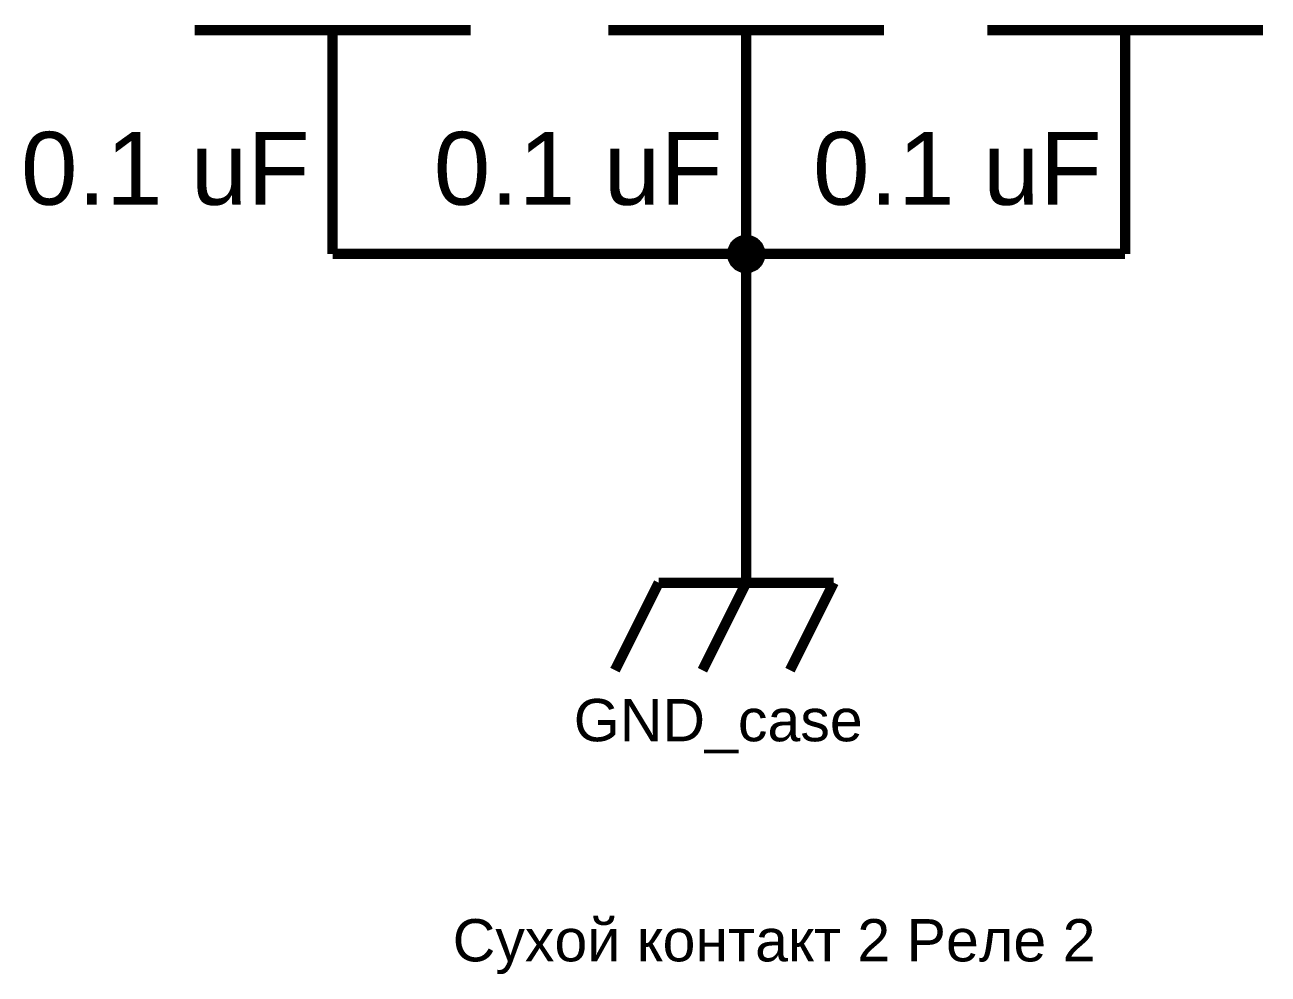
# Model space of a CAD drawing. Header units: millimetres. Extents: x 0 to 420, y 0 to 297.
# Drawn here: x 227.2 to 281.3, y 114.1 to 155.4 of the extents above; entities that cross this region are included whole.
import ezdxf

# ---------------------------------------------------------------- set-up
doc = ezdxf.new("R2010")
doc.units = ezdxf.units.MM
doc.layers.add('Sheet', color=255, linetype='Continuous')
doc.styles.get("Standard").update_dxf_attribs({"font": 'arial.ttf'})

msp = doc.modelspace()

# ---------------------------------------------------------------- linework, layer by layer
at = {"layer": 'Sheet', "color": 0}
for points, const_width in [([(234.618, 155.19), (246.62, 155.19)], 0.45), ([(240.611, 155.198), (240.611, 145.562)], 0.45), ([(252.621, 155.19), (264.622, 155.19)], 0.45), ([(258.621, 155.19), (258.621, 145.554)], 0.45), ([(269.115, 155.19), (281.116, 155.19)], 0.45), ([(275.116, 155.19), (275.116, 145.554)], 0.45), ([(240.611, 152.944), (240.611, 145.443)], 0.45), ([(258.621, 152.936), (258.621, 145.443)], 0.45), ([(275.116, 152.936), (275.116, 145.443)], 0.45), ([(257.859, 145.443), (257.859, 145.475), (257.859, 145.522), (257.875, 145.554), (257.875, 145.602), (257.875, 145.634), (257.891, 145.665), (257.907, 145.697), (257.923, 145.729), (257.939, 145.776), (257.955, 145.808), (257.971, 145.84), (257.986, 145.872), (258.002, 145.903), (258.034, 145.919), (258.05, 145.951), (258.082, 145.983), (258.113, 145.999), (258.129, 146.03), (258.161, 146.046), (258.193, 146.078), (258.225, 146.094), (258.256, 146.11), (258.288, 146.126), (258.32, 146.142), (258.352, 146.157), (258.399, 146.173), (258.431, 146.173), (258.463, 146.189), (258.51, 146.189), (258.542, 146.205), (258.574, 146.205), (258.621, 146.205)], 0.149), ([(257.859, 145.443), (257.859, 145.475), (257.859, 145.522), (257.875, 145.554), (257.875, 145.602), (257.875, 145.634), (257.891, 145.665), (257.907, 145.697), (257.923, 145.729), (257.939, 145.776), (257.955, 145.808), (257.971, 145.84), (257.986, 145.872), (258.002, 145.903), (258.034, 145.919), (258.05, 145.951), (258.082, 145.983), (258.113, 145.999), (258.129, 146.03), (258.161, 146.046), (258.193, 146.078), (258.225, 146.094), (258.256, 146.11), (258.288, 146.126), (258.32, 146.142), (258.352, 146.157), (258.399, 146.173), (258.431, 146.173), (258.463, 146.189), (258.51, 146.189), (258.542, 146.205), (258.574, 146.205), (258.621, 146.205)], 0.149), ([(257.859, 145.443), (257.859, 145.475), (257.859, 145.522), (257.875, 145.554), (257.875, 145.602), (257.875, 145.634), (257.891, 145.665), (257.907, 145.697), (257.923, 145.729), (257.939, 145.776), (257.955, 145.808), (257.971, 145.84), (257.986, 145.872), (258.002, 145.903), (258.034, 145.919), (258.05, 145.951), (258.082, 145.983), (258.113, 145.999), (258.129, 146.03), (258.161, 146.046), (258.193, 146.078), (258.225, 146.094), (258.256, 146.11), (258.288, 146.126), (258.32, 146.142), (258.352, 146.157), (258.399, 146.173), (258.431, 146.173), (258.463, 146.189), (258.51, 146.189), (258.542, 146.205), (258.574, 146.205), (258.621, 146.205)], 0.149), ([(257.859, 145.443), (257.859, 145.475), (257.859, 145.522), (257.875, 145.554), (257.875, 145.602), (257.875, 145.634), (257.891, 145.665), (257.907, 145.697), (257.923, 145.729), (257.939, 145.776), (257.955, 145.808), (257.971, 145.84), (257.986, 145.872), (258.002, 145.903), (258.034, 145.919), (258.05, 145.951), (258.082, 145.983), (258.113, 145.999), (258.129, 146.03), (258.161, 146.046), (258.193, 146.078), (258.225, 146.094), (258.256, 146.11), (258.288, 146.126), (258.32, 146.142), (258.352, 146.157), (258.399, 146.173), (258.431, 146.173), (258.463, 146.189), (258.51, 146.189), (258.542, 146.205), (258.574, 146.205), (258.621, 146.205)], 0.149), ([(257.859, 145.443), (257.859, 145.475), (257.859, 145.522), (257.875, 145.554), (257.875, 145.602), (257.875, 145.634), (257.891, 145.665), (257.907, 145.697), (257.923, 145.729), (257.939, 145.776), (257.955, 145.808), (257.971, 145.84), (257.986, 145.872), (258.002, 145.903), (258.034, 145.919), (258.05, 145.951), (258.082, 145.983), (258.113, 145.999), (258.129, 146.03), (258.161, 146.046), (258.193, 146.078), (258.225, 146.094), (258.256, 146.11), (258.288, 146.126), (258.32, 146.142), (258.352, 146.157), (258.399, 146.173), (258.431, 146.173), (258.463, 146.189), (258.51, 146.189), (258.542, 146.205), (258.574, 146.205), (258.621, 146.205)], 0.149), ([(257.859, 145.443), (257.859, 145.475), (257.859, 145.522), (257.875, 145.554), (257.875, 145.602), (257.875, 145.634), (257.891, 145.665), (257.907, 145.697), (257.923, 145.729), (257.939, 145.776), (257.955, 145.808), (257.971, 145.84), (257.986, 145.872), (258.002, 145.903), (258.034, 145.919), (258.05, 145.951), (258.082, 145.983), (258.113, 145.999), (258.129, 146.03), (258.161, 146.046), (258.193, 146.078), (258.225, 146.094), (258.256, 146.11), (258.288, 146.126), (258.32, 146.142), (258.352, 146.157), (258.399, 146.173), (258.431, 146.173), (258.463, 146.189), (258.51, 146.189), (258.542, 146.205), (258.574, 146.205), (258.621, 146.205)], 0.149), ([(257.859, 145.443), (257.859, 145.475), (257.859, 145.522), (257.875, 145.554), (257.875, 145.602), (257.875, 145.634), (257.891, 145.665), (257.907, 145.697), (257.923, 145.729), (257.939, 145.776), (257.955, 145.808), (257.971, 145.84), (257.986, 145.872), (258.002, 145.903), (258.034, 145.919), (258.05, 145.951), (258.082, 145.983), (258.113, 145.999), (258.129, 146.03), (258.161, 146.046), (258.193, 146.078), (258.225, 146.094), (258.256, 146.11), (258.288, 146.126), (258.32, 146.142), (258.352, 146.157), (258.399, 146.173), (258.431, 146.173), (258.463, 146.189), (258.51, 146.189), (258.542, 146.205), (258.574, 146.205), (258.621, 146.205)], 0.149), ([(257.859, 145.443), (257.859, 145.475), (257.859, 145.522), (257.875, 145.554), (257.875, 145.602), (257.875, 145.634), (257.891, 145.665), (257.907, 145.697), (257.923, 145.729), (257.939, 145.776), (257.955, 145.808), (257.971, 145.84), (257.986, 145.872), (258.002, 145.903), (258.034, 145.919), (258.05, 145.951), (258.082, 145.983), (258.113, 145.999), (258.129, 146.03), (258.161, 146.046), (258.193, 146.078), (258.225, 146.094), (258.256, 146.11), (258.288, 146.126), (258.32, 146.142), (258.352, 146.157), (258.399, 146.173), (258.431, 146.173), (258.463, 146.189), (258.51, 146.189), (258.542, 146.205), (258.574, 146.205), (258.621, 146.205)], 0.149), ([(257.859, 145.443), (257.859, 145.475), (257.859, 145.522), (257.875, 145.554), (257.875, 145.602), (257.875, 145.634), (257.891, 145.665), (257.907, 145.697), (257.923, 145.729), (257.939, 145.776), (257.955, 145.808), (257.971, 145.84), (257.986, 145.872), (258.002, 145.903), (258.034, 145.919), (258.05, 145.951), (258.082, 145.983), (258.113, 145.999), (258.129, 146.03), (258.161, 146.046), (258.193, 146.078), (258.225, 146.094), (258.256, 146.11), (258.288, 146.126), (258.32, 146.142), (258.352, 146.157), (258.399, 146.173), (258.431, 146.173), (258.463, 146.189), (258.51, 146.189), (258.542, 146.205), (258.574, 146.205), (258.621, 146.205)], 0.149), ([(257.859, 145.443), (257.859, 145.475), (257.859, 145.522), (257.875, 145.554), (257.875, 145.602), (257.875, 145.634), (257.891, 145.665), (257.907, 145.697), (257.923, 145.729), (257.939, 145.776), (257.955, 145.808), (257.971, 145.84), (257.986, 145.872), (258.002, 145.903), (258.034, 145.919), (258.05, 145.951), (258.082, 145.983), (258.113, 145.999), (258.129, 146.03), (258.161, 146.046), (258.193, 146.078), (258.225, 146.094), (258.256, 146.11), (258.288, 146.126), (258.32, 146.142), (258.352, 146.157), (258.399, 146.173), (258.431, 146.173), (258.463, 146.189), (258.51, 146.189), (258.542, 146.205), (258.574, 146.205), (258.621, 146.205)], 0.149), ([(257.859, 145.443), (257.859, 145.475), (257.859, 145.522), (257.875, 145.554), (257.875, 145.602), (257.875, 145.634), (257.891, 145.665), (257.907, 145.697), (257.923, 145.729), (257.939, 145.776), (257.955, 145.808), (257.971, 145.84), (257.986, 145.872), (258.002, 145.903), (258.034, 145.919), (258.05, 145.951), (258.082, 145.983), (258.113, 145.999), (258.129, 146.03), (258.161, 146.046), (258.193, 146.078), (258.225, 146.094), (258.256, 146.11), (258.288, 146.126), (258.32, 146.142), (258.352, 146.157), (258.399, 146.173), (258.431, 146.173), (258.463, 146.189), (258.51, 146.189), (258.542, 146.205), (258.574, 146.205), (258.621, 146.205)], 0.149), ([(257.859, 145.443), (257.859, 145.475), (257.859, 145.522), (257.875, 145.554), (257.875, 145.602), (257.875, 145.634), (257.891, 145.665), (257.907, 145.697), (257.923, 145.729), (257.939, 145.776), (257.955, 145.808), (257.971, 145.84), (257.986, 145.872), (258.002, 145.903), (258.034, 145.919), (258.05, 145.951), (258.082, 145.983), (258.113, 145.999), (258.129, 146.03), (258.161, 146.046), (258.193, 146.078), (258.225, 146.094), (258.256, 146.11), (258.288, 146.126), (258.32, 146.142), (258.352, 146.157), (258.399, 146.173), (258.431, 146.173), (258.463, 146.189), (258.51, 146.189), (258.542, 146.205), (258.574, 146.205), (258.621, 146.205)], 0.149), ([(257.859, 145.443), (257.859, 145.475), (257.859, 145.522), (257.875, 145.554), (257.875, 145.602), (257.875, 145.634), (257.891, 145.665), (257.907, 145.697), (257.923, 145.729), (257.939, 145.776), (257.955, 145.808), (257.971, 145.84), (257.986, 145.872), (258.002, 145.903), (258.034, 145.919), (258.05, 145.951), (258.082, 145.983), (258.113, 145.999), (258.129, 146.03), (258.161, 146.046), (258.193, 146.078), (258.225, 146.094), (258.256, 146.11), (258.288, 146.126), (258.32, 146.142), (258.352, 146.157), (258.399, 146.173), (258.431, 146.173), (258.463, 146.189), (258.51, 146.189), (258.542, 146.205), (258.574, 146.205), (258.621, 146.205)], 0.149), ([(257.859, 145.443), (257.859, 145.475), (257.859, 145.522), (257.875, 145.554), (257.875, 145.602), (257.875, 145.634), (257.891, 145.665), (257.907, 145.697), (257.923, 145.729), (257.939, 145.776), (257.955, 145.808), (257.971, 145.84), (257.986, 145.872), (258.002, 145.903), (258.034, 145.919), (258.05, 145.951), (258.082, 145.983), (258.113, 145.999), (258.129, 146.03), (258.161, 146.046), (258.193, 146.078), (258.225, 146.094), (258.256, 146.11), (258.288, 146.126), (258.32, 146.142), (258.352, 146.157), (258.399, 146.173), (258.431, 146.173), (258.463, 146.189), (258.51, 146.189), (258.542, 146.205), (258.574, 146.205), (258.621, 146.205)], 0.149), ([(258.621, 146.205), (258.621, 146.205)], 0.149), ([(258.621, 146.205), (258.653, 146.205), (258.701, 146.205), (258.733, 146.189), (258.78, 146.189), (258.812, 146.173), (258.844, 146.173), (258.875, 146.157), (258.907, 146.142), (258.955, 146.126), (258.987, 146.11), (259.018, 146.094), (259.05, 146.078), (259.082, 146.046), (259.098, 146.03), (259.129, 145.999), (259.161, 145.983), (259.177, 145.951), (259.209, 145.919), (259.225, 145.903), (259.256, 145.872), (259.272, 145.84), (259.288, 145.808), (259.304, 145.776), (259.32, 145.729), (259.336, 145.697), (259.352, 145.665), (259.352, 145.634), (259.368, 145.602), (259.368, 145.554), (259.383, 145.522), (259.383, 145.475), (259.383, 145.443)], 0.149), ([(258.621, 146.205), (258.621, 146.205)], 0.149), ([(258.621, 146.205), (258.653, 146.205), (258.701, 146.205), (258.733, 146.189), (258.78, 146.189), (258.812, 146.173), (258.844, 146.173), (258.875, 146.157), (258.907, 146.142), (258.955, 146.126), (258.987, 146.11), (259.018, 146.094), (259.05, 146.078), (259.082, 146.046), (259.098, 146.03), (259.129, 145.999), (259.161, 145.983), (259.177, 145.951), (259.209, 145.919), (259.225, 145.903), (259.256, 145.872), (259.272, 145.84), (259.288, 145.808), (259.304, 145.776), (259.32, 145.729), (259.336, 145.697), (259.352, 145.665), (259.352, 145.634), (259.368, 145.602), (259.368, 145.554), (259.383, 145.522), (259.383, 145.475), (259.383, 145.443)], 0.149), ([(258.621, 146.205), (258.621, 146.205)], 0.149), ([(258.621, 146.205), (258.653, 146.205), (258.701, 146.205), (258.733, 146.189), (258.78, 146.189), (258.812, 146.173), (258.844, 146.173), (258.875, 146.157), (258.907, 146.142), (258.955, 146.126), (258.987, 146.11), (259.018, 146.094), (259.05, 146.078), (259.082, 146.046), (259.098, 146.03), (259.129, 145.999), (259.161, 145.983), (259.177, 145.951), (259.209, 145.919), (259.225, 145.903), (259.256, 145.872), (259.272, 145.84), (259.288, 145.808), (259.304, 145.776), (259.32, 145.729), (259.336, 145.697), (259.352, 145.665), (259.352, 145.634), (259.368, 145.602), (259.368, 145.554), (259.383, 145.522), (259.383, 145.475), (259.383, 145.443)], 0.149), ([(258.621, 146.205), (258.621, 146.205)], 0.149), ([(258.621, 146.205), (258.653, 146.205), (258.701, 146.205), (258.733, 146.189), (258.78, 146.189), (258.812, 146.173), (258.844, 146.173), (258.875, 146.157), (258.907, 146.142), (258.955, 146.126), (258.987, 146.11), (259.018, 146.094), (259.05, 146.078), (259.082, 146.046), (259.098, 146.03), (259.129, 145.999), (259.161, 145.983), (259.177, 145.951), (259.209, 145.919), (259.225, 145.903), (259.256, 145.872), (259.272, 145.84), (259.288, 145.808), (259.304, 145.776), (259.32, 145.729), (259.336, 145.697), (259.352, 145.665), (259.352, 145.634), (259.368, 145.602), (259.368, 145.554), (259.383, 145.522), (259.383, 145.475), (259.383, 145.443)], 0.149), ([(258.621, 146.205), (258.621, 146.205)], 0.149), ([(258.621, 146.205), (258.653, 146.205), (258.701, 146.205), (258.733, 146.189), (258.78, 146.189), (258.812, 146.173), (258.844, 146.173), (258.875, 146.157), (258.907, 146.142), (258.955, 146.126), (258.987, 146.11), (259.018, 146.094), (259.05, 146.078), (259.082, 146.046), (259.098, 146.03), (259.129, 145.999), (259.161, 145.983), (259.177, 145.951), (259.209, 145.919), (259.225, 145.903), (259.256, 145.872), (259.272, 145.84), (259.288, 145.808), (259.304, 145.776), (259.32, 145.729), (259.336, 145.697), (259.352, 145.665), (259.352, 145.634), (259.368, 145.602), (259.368, 145.554), (259.383, 145.522), (259.383, 145.475), (259.383, 145.443)], 0.149), ([(258.621, 146.205), (258.621, 146.205)], 0.149), ([(258.621, 146.205), (258.653, 146.205), (258.701, 146.205), (258.733, 146.189), (258.78, 146.189), (258.812, 146.173), (258.844, 146.173), (258.875, 146.157), (258.907, 146.142), (258.955, 146.126), (258.987, 146.11), (259.018, 146.094), (259.05, 146.078), (259.082, 146.046), (259.098, 146.03), (259.129, 145.999), (259.161, 145.983), (259.177, 145.951), (259.209, 145.919), (259.225, 145.903), (259.256, 145.872), (259.272, 145.84), (259.288, 145.808), (259.304, 145.776), (259.32, 145.729), (259.336, 145.697), (259.352, 145.665), (259.352, 145.634), (259.368, 145.602), (259.368, 145.554), (259.383, 145.522), (259.383, 145.475), (259.383, 145.443)], 0.149), ([(258.621, 146.205), (258.621, 146.205)], 0.149), ([(258.621, 146.205), (258.653, 146.205), (258.701, 146.205), (258.733, 146.189), (258.78, 146.189), (258.812, 146.173), (258.844, 146.173), (258.875, 146.157), (258.907, 146.142), (258.955, 146.126), (258.987, 146.11), (259.018, 146.094), (259.05, 146.078), (259.082, 146.046), (259.098, 146.03), (259.129, 145.999), (259.161, 145.983), (259.177, 145.951), (259.209, 145.919), (259.225, 145.903), (259.256, 145.872), (259.272, 145.84), (259.288, 145.808), (259.304, 145.776), (259.32, 145.729), (259.336, 145.697), (259.352, 145.665), (259.352, 145.634), (259.368, 145.602), (259.368, 145.554), (259.383, 145.522), (259.383, 145.475), (259.383, 145.443)], 0.149), ([(258.621, 146.205), (258.621, 146.205)], 0.149), ([(258.621, 146.205), (258.653, 146.205), (258.701, 146.205), (258.733, 146.189), (258.78, 146.189), (258.812, 146.173), (258.844, 146.173), (258.875, 146.157), (258.907, 146.142), (258.955, 146.126), (258.987, 146.11), (259.018, 146.094), (259.05, 146.078), (259.082, 146.046), (259.098, 146.03), (259.129, 145.999), (259.161, 145.983), (259.177, 145.951), (259.209, 145.919), (259.225, 145.903), (259.256, 145.872), (259.272, 145.84), (259.288, 145.808), (259.304, 145.776), (259.32, 145.729), (259.336, 145.697), (259.352, 145.665), (259.352, 145.634), (259.368, 145.602), (259.368, 145.554), (259.383, 145.522), (259.383, 145.475), (259.383, 145.443)], 0.149), ([(258.621, 146.205), (258.621, 146.205)], 0.149), ([(258.621, 146.205), (258.653, 146.205), (258.701, 146.205), (258.733, 146.189), (258.78, 146.189), (258.812, 146.173), (258.844, 146.173), (258.875, 146.157), (258.907, 146.142), (258.955, 146.126), (258.987, 146.11), (259.018, 146.094), (259.05, 146.078), (259.082, 146.046), (259.098, 146.03), (259.129, 145.999), (259.161, 145.983), (259.177, 145.951), (259.209, 145.919), (259.225, 145.903), (259.256, 145.872), (259.272, 145.84), (259.288, 145.808), (259.304, 145.776), (259.32, 145.729), (259.336, 145.697), (259.352, 145.665), (259.352, 145.634), (259.368, 145.602), (259.368, 145.554), (259.383, 145.522), (259.383, 145.475), (259.383, 145.443)], 0.149), ([(258.621, 146.205), (258.621, 146.205)], 0.149), ([(258.621, 146.205), (258.653, 146.205), (258.701, 146.205), (258.733, 146.189), (258.78, 146.189), (258.812, 146.173), (258.844, 146.173), (258.875, 146.157), (258.907, 146.142), (258.955, 146.126), (258.987, 146.11), (259.018, 146.094), (259.05, 146.078), (259.082, 146.046), (259.098, 146.03), (259.129, 145.999), (259.161, 145.983), (259.177, 145.951), (259.209, 145.919), (259.225, 145.903), (259.256, 145.872), (259.272, 145.84), (259.288, 145.808), (259.304, 145.776), (259.32, 145.729), (259.336, 145.697), (259.352, 145.665), (259.352, 145.634), (259.368, 145.602), (259.368, 145.554), (259.383, 145.522), (259.383, 145.475), (259.383, 145.443)], 0.149), ([(258.621, 146.205), (258.621, 146.205)], 0.149), ([(258.621, 146.205), (258.653, 146.205), (258.701, 146.205), (258.733, 146.189), (258.78, 146.189), (258.812, 146.173), (258.844, 146.173), (258.875, 146.157), (258.907, 146.142), (258.955, 146.126), (258.987, 146.11), (259.018, 146.094), (259.05, 146.078), (259.082, 146.046), (259.098, 146.03), (259.129, 145.999), (259.161, 145.983), (259.177, 145.951), (259.209, 145.919), (259.225, 145.903), (259.256, 145.872), (259.272, 145.84), (259.288, 145.808), (259.304, 145.776), (259.32, 145.729), (259.336, 145.697), (259.352, 145.665), (259.352, 145.634), (259.368, 145.602), (259.368, 145.554), (259.383, 145.522), (259.383, 145.475), (259.383, 145.443)], 0.149), ([(258.621, 146.205), (258.621, 146.205)], 0.149), ([(258.621, 146.205), (258.653, 146.205), (258.701, 146.205), (258.733, 146.189), (258.78, 146.189), (258.812, 146.173), (258.844, 146.173), (258.875, 146.157), (258.907, 146.142), (258.955, 146.126), (258.987, 146.11), (259.018, 146.094), (259.05, 146.078), (259.082, 146.046), (259.098, 146.03), (259.129, 145.999), (259.161, 145.983), (259.177, 145.951), (259.209, 145.919), (259.225, 145.903), (259.256, 145.872), (259.272, 145.84), (259.288, 145.808), (259.304, 145.776), (259.32, 145.729), (259.336, 145.697), (259.352, 145.665), (259.352, 145.634), (259.368, 145.602), (259.368, 145.554), (259.383, 145.522), (259.383, 145.475), (259.383, 145.443)], 0.149), ([(258.621, 146.205), (258.621, 146.205)], 0.149), ([(258.621, 146.205), (258.653, 146.205), (258.701, 146.205), (258.733, 146.189), (258.78, 146.189), (258.812, 146.173), (258.844, 146.173), (258.875, 146.157), (258.907, 146.142), (258.955, 146.126), (258.987, 146.11), (259.018, 146.094), (259.05, 146.078), (259.082, 146.046), (259.098, 146.03), (259.129, 145.999), (259.161, 145.983), (259.177, 145.951), (259.209, 145.919), (259.225, 145.903), (259.256, 145.872), (259.272, 145.84), (259.288, 145.808), (259.304, 145.776), (259.32, 145.729), (259.336, 145.697), (259.352, 145.665), (259.352, 145.634), (259.368, 145.602), (259.368, 145.554), (259.383, 145.522), (259.383, 145.475), (259.383, 145.443)], 0.149), ([(258.621, 146.205), (258.621, 146.205)], 0.149), ([(258.621, 146.205), (258.653, 146.205), (258.701, 146.205), (258.733, 146.189), (258.78, 146.189), (258.812, 146.173), (258.844, 146.173), (258.875, 146.157), (258.907, 146.142), (258.955, 146.126), (258.987, 146.11), (259.018, 146.094), (259.05, 146.078), (259.082, 146.046), (259.098, 146.03), (259.129, 145.999), (259.161, 145.983), (259.177, 145.951), (259.209, 145.919), (259.225, 145.903), (259.256, 145.872), (259.272, 145.84), (259.288, 145.808), (259.304, 145.776), (259.32, 145.729), (259.336, 145.697), (259.352, 145.665), (259.352, 145.634), (259.368, 145.602), (259.368, 145.554), (259.383, 145.522), (259.383, 145.475), (259.383, 145.443)], 0.149), ([(275.116, 145.443), (258.621, 145.443), (240.619, 145.443)], 0.45), ([(258.621, 145.443), (258.621, 134.934)], 0.45), ([(258.621, 144.681), (258.574, 144.681), (258.542, 144.681), (258.51, 144.697), (258.463, 144.697), (258.431, 144.697), (258.399, 144.713), (258.352, 144.729), (258.32, 144.745), (258.288, 144.76), (258.256, 144.776), (258.225, 144.792), (258.193, 144.808), (258.161, 144.824), (258.129, 144.856), (258.113, 144.872), (258.082, 144.903), (258.05, 144.935), (258.034, 144.951), (258.002, 144.983), (257.986, 145.014), (257.971, 145.046), (257.955, 145.078), (257.939, 145.11), (257.923, 145.141), (257.907, 145.173), (257.891, 145.221), (257.875, 145.253), (257.875, 145.284), (257.875, 145.332), (257.859, 145.364), (257.859, 145.395), (257.859, 145.443)], 0.149), ([(257.859, 145.443), (257.859, 145.443)], 0.149), ([(258.621, 144.681), (258.574, 144.681), (258.542, 144.681), (258.51, 144.697), (258.463, 144.697), (258.431, 144.697), (258.399, 144.713), (258.352, 144.729), (258.32, 144.745), (258.288, 144.76), (258.256, 144.776), (258.225, 144.792), (258.193, 144.808), (258.161, 144.824), (258.129, 144.856), (258.113, 144.872), (258.082, 144.903), (258.05, 144.935), (258.034, 144.951), (258.002, 144.983), (257.986, 145.014), (257.971, 145.046), (257.955, 145.078), (257.939, 145.11), (257.923, 145.141), (257.907, 145.173), (257.891, 145.221), (257.875, 145.253), (257.875, 145.284), (257.875, 145.332), (257.859, 145.364), (257.859, 145.395), (257.859, 145.443)], 0.149), ([(257.859, 145.443), (257.859, 145.443)], 0.149), ([(258.621, 144.681), (258.574, 144.681), (258.542, 144.681), (258.51, 144.697), (258.463, 144.697), (258.431, 144.697), (258.399, 144.713), (258.352, 144.729), (258.32, 144.745), (258.288, 144.76), (258.256, 144.776), (258.225, 144.792), (258.193, 144.808), (258.161, 144.824), (258.129, 144.856), (258.113, 144.872), (258.082, 144.903), (258.05, 144.935), (258.034, 144.951), (258.002, 144.983), (257.986, 145.014), (257.971, 145.046), (257.955, 145.078), (257.939, 145.11), (257.923, 145.141), (257.907, 145.173), (257.891, 145.221), (257.875, 145.253), (257.875, 145.284), (257.875, 145.332), (257.859, 145.364), (257.859, 145.395), (257.859, 145.443)], 0.149), ([(257.859, 145.443), (257.859, 145.443)], 0.149), ([(258.621, 144.681), (258.574, 144.681), (258.542, 144.681), (258.51, 144.697), (258.463, 144.697), (258.431, 144.697), (258.399, 144.713), (258.352, 144.729), (258.32, 144.745), (258.288, 144.76), (258.256, 144.776), (258.225, 144.792), (258.193, 144.808), (258.161, 144.824), (258.129, 144.856), (258.113, 144.872), (258.082, 144.903), (258.05, 144.935), (258.034, 144.951), (258.002, 144.983), (257.986, 145.014), (257.971, 145.046), (257.955, 145.078), (257.939, 145.11), (257.923, 145.141), (257.907, 145.173), (257.891, 145.221), (257.875, 145.253), (257.875, 145.284), (257.875, 145.332), (257.859, 145.364), (257.859, 145.395), (257.859, 145.443)], 0.149), ([(257.859, 145.443), (257.859, 145.443)], 0.149), ([(258.621, 144.681), (258.574, 144.681), (258.542, 144.681), (258.51, 144.697), (258.463, 144.697), (258.431, 144.697), (258.399, 144.713), (258.352, 144.729), (258.32, 144.745), (258.288, 144.76), (258.256, 144.776), (258.225, 144.792), (258.193, 144.808), (258.161, 144.824), (258.129, 144.856), (258.113, 144.872), (258.082, 144.903), (258.05, 144.935), (258.034, 144.951), (258.002, 144.983), (257.986, 145.014), (257.971, 145.046), (257.955, 145.078), (257.939, 145.11), (257.923, 145.141), (257.907, 145.173), (257.891, 145.221), (257.875, 145.253), (257.875, 145.284), (257.875, 145.332), (257.859, 145.364), (257.859, 145.395), (257.859, 145.443)], 0.149), ([(257.859, 145.443), (257.859, 145.443)], 0.149), ([(258.621, 144.681), (258.574, 144.681), (258.542, 144.681), (258.51, 144.697), (258.463, 144.697), (258.431, 144.697), (258.399, 144.713), (258.352, 144.729), (258.32, 144.745), (258.288, 144.76), (258.256, 144.776), (258.225, 144.792), (258.193, 144.808), (258.161, 144.824), (258.129, 144.856), (258.113, 144.872), (258.082, 144.903), (258.05, 144.935), (258.034, 144.951), (258.002, 144.983), (257.986, 145.014), (257.971, 145.046), (257.955, 145.078), (257.939, 145.11), (257.923, 145.141), (257.907, 145.173), (257.891, 145.221), (257.875, 145.253), (257.875, 145.284), (257.875, 145.332), (257.859, 145.364), (257.859, 145.395), (257.859, 145.443)], 0.149), ([(257.859, 145.443), (257.859, 145.443)], 0.149), ([(258.621, 144.681), (258.574, 144.681), (258.542, 144.681), (258.51, 144.697), (258.463, 144.697), (258.431, 144.697), (258.399, 144.713), (258.352, 144.729), (258.32, 144.745), (258.288, 144.76), (258.256, 144.776), (258.225, 144.792), (258.193, 144.808), (258.161, 144.824), (258.129, 144.856), (258.113, 144.872), (258.082, 144.903), (258.05, 144.935), (258.034, 144.951), (258.002, 144.983), (257.986, 145.014), (257.971, 145.046), (257.955, 145.078), (257.939, 145.11), (257.923, 145.141), (257.907, 145.173), (257.891, 145.221), (257.875, 145.253), (257.875, 145.284), (257.875, 145.332), (257.859, 145.364), (257.859, 145.395), (257.859, 145.443)], 0.149), ([(257.859, 145.443), (257.859, 145.443)], 0.149), ([(258.621, 144.681), (258.574, 144.681), (258.542, 144.681), (258.51, 144.697), (258.463, 144.697), (258.431, 144.697), (258.399, 144.713), (258.352, 144.729), (258.32, 144.745), (258.288, 144.76), (258.256, 144.776), (258.225, 144.792), (258.193, 144.808), (258.161, 144.824), (258.129, 144.856), (258.113, 144.872), (258.082, 144.903), (258.05, 144.935), (258.034, 144.951), (258.002, 144.983), (257.986, 145.014), (257.971, 145.046), (257.955, 145.078), (257.939, 145.11), (257.923, 145.141), (257.907, 145.173), (257.891, 145.221), (257.875, 145.253), (257.875, 145.284), (257.875, 145.332), (257.859, 145.364), (257.859, 145.395), (257.859, 145.443)], 0.149), ([(257.859, 145.443), (257.859, 145.443)], 0.149), ([(258.621, 144.681), (258.574, 144.681), (258.542, 144.681), (258.51, 144.697), (258.463, 144.697), (258.431, 144.697), (258.399, 144.713), (258.352, 144.729), (258.32, 144.745), (258.288, 144.76), (258.256, 144.776), (258.225, 144.792), (258.193, 144.808), (258.161, 144.824), (258.129, 144.856), (258.113, 144.872), (258.082, 144.903), (258.05, 144.935), (258.034, 144.951), (258.002, 144.983), (257.986, 145.014), (257.971, 145.046), (257.955, 145.078), (257.939, 145.11), (257.923, 145.141), (257.907, 145.173), (257.891, 145.221), (257.875, 145.253), (257.875, 145.284), (257.875, 145.332), (257.859, 145.364), (257.859, 145.395), (257.859, 145.443)], 0.149), ([(257.859, 145.443), (257.859, 145.443)], 0.149), ([(258.621, 144.681), (258.574, 144.681), (258.542, 144.681), (258.51, 144.697), (258.463, 144.697), (258.431, 144.697), (258.399, 144.713), (258.352, 144.729), (258.32, 144.745), (258.288, 144.76), (258.256, 144.776), (258.225, 144.792), (258.193, 144.808), (258.161, 144.824), (258.129, 144.856), (258.113, 144.872), (258.082, 144.903), (258.05, 144.935), (258.034, 144.951), (258.002, 144.983), (257.986, 145.014), (257.971, 145.046), (257.955, 145.078), (257.939, 145.11), (257.923, 145.141), (257.907, 145.173), (257.891, 145.221), (257.875, 145.253), (257.875, 145.284), (257.875, 145.332), (257.859, 145.364), (257.859, 145.395), (257.859, 145.443)], 0.149), ([(257.859, 145.443), (257.859, 145.443)], 0.149), ([(258.621, 144.681), (258.574, 144.681), (258.542, 144.681), (258.51, 144.697), (258.463, 144.697), (258.431, 144.697), (258.399, 144.713), (258.352, 144.729), (258.32, 144.745), (258.288, 144.76), (258.256, 144.776), (258.225, 144.792), (258.193, 144.808), (258.161, 144.824), (258.129, 144.856), (258.113, 144.872), (258.082, 144.903), (258.05, 144.935), (258.034, 144.951), (258.002, 144.983), (257.986, 145.014), (257.971, 145.046), (257.955, 145.078), (257.939, 145.11), (257.923, 145.141), (257.907, 145.173), (257.891, 145.221), (257.875, 145.253), (257.875, 145.284), (257.875, 145.332), (257.859, 145.364), (257.859, 145.395), (257.859, 145.443)], 0.149), ([(257.859, 145.443), (257.859, 145.443)], 0.149), ([(258.621, 144.681), (258.574, 144.681), (258.542, 144.681), (258.51, 144.697), (258.463, 144.697), (258.431, 144.697), (258.399, 144.713), (258.352, 144.729), (258.32, 144.745), (258.288, 144.76), (258.256, 144.776), (258.225, 144.792), (258.193, 144.808), (258.161, 144.824), (258.129, 144.856), (258.113, 144.872), (258.082, 144.903), (258.05, 144.935), (258.034, 144.951), (258.002, 144.983), (257.986, 145.014), (257.971, 145.046), (257.955, 145.078), (257.939, 145.11), (257.923, 145.141), (257.907, 145.173), (257.891, 145.221), (257.875, 145.253), (257.875, 145.284), (257.875, 145.332), (257.859, 145.364), (257.859, 145.395), (257.859, 145.443)], 0.149), ([(257.859, 145.443), (257.859, 145.443)], 0.149), ([(258.621, 144.681), (258.574, 144.681), (258.542, 144.681), (258.51, 144.697), (258.463, 144.697), (258.431, 144.697), (258.399, 144.713), (258.352, 144.729), (258.32, 144.745), (258.288, 144.76), (258.256, 144.776), (258.225, 144.792), (258.193, 144.808), (258.161, 144.824), (258.129, 144.856), (258.113, 144.872), (258.082, 144.903), (258.05, 144.935), (258.034, 144.951), (258.002, 144.983), (257.986, 145.014), (257.971, 145.046), (257.955, 145.078), (257.939, 145.11), (257.923, 145.141), (257.907, 145.173), (257.891, 145.221), (257.875, 145.253), (257.875, 145.284), (257.875, 145.332), (257.859, 145.364), (257.859, 145.395), (257.859, 145.443)], 0.149), ([(257.859, 145.443), (257.859, 145.443)], 0.149), ([(258.621, 144.681), (258.574, 144.681), (258.542, 144.681), (258.51, 144.697), (258.463, 144.697), (258.431, 144.697), (258.399, 144.713), (258.352, 144.729), (258.32, 144.745), (258.288, 144.76), (258.256, 144.776), (258.225, 144.792), (258.193, 144.808), (258.161, 144.824), (258.129, 144.856), (258.113, 144.872), (258.082, 144.903), (258.05, 144.935), (258.034, 144.951), (258.002, 144.983), (257.986, 145.014), (257.971, 145.046), (257.955, 145.078), (257.939, 145.11), (257.923, 145.141), (257.907, 145.173), (257.891, 145.221), (257.875, 145.253), (257.875, 145.284), (257.875, 145.332), (257.859, 145.364), (257.859, 145.395), (257.859, 145.443)], 0.149), ([(257.859, 145.443), (257.859, 145.443)], 0.149), ([(259.383, 145.443), (259.383, 145.395), (259.383, 145.364), (259.368, 145.332), (259.368, 145.284), (259.352, 145.253), (259.352, 145.221), (259.336, 145.173), (259.32, 145.141), (259.304, 145.11), (259.288, 145.078), (259.272, 145.046), (259.256, 145.014), (259.225, 144.983), (259.209, 144.951), (259.177, 144.935), (259.161, 144.903), (259.129, 144.872), (259.098, 144.856), (259.082, 144.824), (259.05, 144.808), (259.018, 144.792), (258.987, 144.776), (258.955, 144.76), (258.907, 144.745), (258.875, 144.729), (258.844, 144.713), (258.812, 144.697), (258.78, 144.697), (258.733, 144.697), (258.701, 144.681), (258.653, 144.681), (258.621, 144.681)], 0.149), ([(259.383, 145.443), (259.383, 145.395), (259.383, 145.364), (259.368, 145.332), (259.368, 145.284), (259.352, 145.253), (259.352, 145.221), (259.336, 145.173), (259.32, 145.141), (259.304, 145.11), (259.288, 145.078), (259.272, 145.046), (259.256, 145.014), (259.225, 144.983), (259.209, 144.951), (259.177, 144.935), (259.161, 144.903), (259.129, 144.872), (259.098, 144.856), (259.082, 144.824), (259.05, 144.808), (259.018, 144.792), (258.987, 144.776), (258.955, 144.76), (258.907, 144.745), (258.875, 144.729), (258.844, 144.713), (258.812, 144.697), (258.78, 144.697), (258.733, 144.697), (258.701, 144.681), (258.653, 144.681), (258.621, 144.681)], 0.149), ([(259.383, 145.443), (259.383, 145.395), (259.383, 145.364), (259.368, 145.332), (259.368, 145.284), (259.352, 145.253), (259.352, 145.221), (259.336, 145.173), (259.32, 145.141), (259.304, 145.11), (259.288, 145.078), (259.272, 145.046), (259.256, 145.014), (259.225, 144.983), (259.209, 144.951), (259.177, 144.935), (259.161, 144.903), (259.129, 144.872), (259.098, 144.856), (259.082, 144.824), (259.05, 144.808), (259.018, 144.792), (258.987, 144.776), (258.955, 144.76), (258.907, 144.745), (258.875, 144.729), (258.844, 144.713), (258.812, 144.697), (258.78, 144.697), (258.733, 144.697), (258.701, 144.681), (258.653, 144.681), (258.621, 144.681)], 0.149), ([(259.383, 145.443), (259.383, 145.395), (259.383, 145.364), (259.368, 145.332), (259.368, 145.284), (259.352, 145.253), (259.352, 145.221), (259.336, 145.173), (259.32, 145.141), (259.304, 145.11), (259.288, 145.078), (259.272, 145.046), (259.256, 145.014), (259.225, 144.983), (259.209, 144.951), (259.177, 144.935), (259.161, 144.903), (259.129, 144.872), (259.098, 144.856), (259.082, 144.824), (259.05, 144.808), (259.018, 144.792), (258.987, 144.776), (258.955, 144.76), (258.907, 144.745), (258.875, 144.729), (258.844, 144.713), (258.812, 144.697), (258.78, 144.697), (258.733, 144.697), (258.701, 144.681), (258.653, 144.681), (258.621, 144.681)], 0.149), ([(259.383, 145.443), (259.383, 145.395), (259.383, 145.364), (259.368, 145.332), (259.368, 145.284), (259.352, 145.253), (259.352, 145.221), (259.336, 145.173), (259.32, 145.141), (259.304, 145.11), (259.288, 145.078), (259.272, 145.046), (259.256, 145.014), (259.225, 144.983), (259.209, 144.951), (259.177, 144.935), (259.161, 144.903), (259.129, 144.872), (259.098, 144.856), (259.082, 144.824), (259.05, 144.808), (259.018, 144.792), (258.987, 144.776), (258.955, 144.76), (258.907, 144.745), (258.875, 144.729), (258.844, 144.713), (258.812, 144.697), (258.78, 144.697), (258.733, 144.697), (258.701, 144.681), (258.653, 144.681), (258.621, 144.681)], 0.149), ([(259.383, 145.443), (259.383, 145.395), (259.383, 145.364), (259.368, 145.332), (259.368, 145.284), (259.352, 145.253), (259.352, 145.221), (259.336, 145.173), (259.32, 145.141), (259.304, 145.11), (259.288, 145.078), (259.272, 145.046), (259.256, 145.014), (259.225, 144.983), (259.209, 144.951), (259.177, 144.935), (259.161, 144.903), (259.129, 144.872), (259.098, 144.856), (259.082, 144.824), (259.05, 144.808), (259.018, 144.792), (258.987, 144.776), (258.955, 144.76), (258.907, 144.745), (258.875, 144.729), (258.844, 144.713), (258.812, 144.697), (258.78, 144.697), (258.733, 144.697), (258.701, 144.681), (258.653, 144.681), (258.621, 144.681)], 0.149), ([(259.383, 145.443), (259.383, 145.395), (259.383, 145.364), (259.368, 145.332), (259.368, 145.284), (259.352, 145.253), (259.352, 145.221), (259.336, 145.173), (259.32, 145.141), (259.304, 145.11), (259.288, 145.078), (259.272, 145.046), (259.256, 145.014), (259.225, 144.983), (259.209, 144.951), (259.177, 144.935), (259.161, 144.903), (259.129, 144.872), (259.098, 144.856), (259.082, 144.824), (259.05, 144.808), (259.018, 144.792), (258.987, 144.776), (258.955, 144.76), (258.907, 144.745), (258.875, 144.729), (258.844, 144.713), (258.812, 144.697), (258.78, 144.697), (258.733, 144.697), (258.701, 144.681), (258.653, 144.681), (258.621, 144.681)], 0.149), ([(259.383, 145.443), (259.383, 145.395), (259.383, 145.364), (259.368, 145.332), (259.368, 145.284), (259.352, 145.253), (259.352, 145.221), (259.336, 145.173), (259.32, 145.141), (259.304, 145.11), (259.288, 145.078), (259.272, 145.046), (259.256, 145.014), (259.225, 144.983), (259.209, 144.951), (259.177, 144.935), (259.161, 144.903), (259.129, 144.872), (259.098, 144.856), (259.082, 144.824), (259.05, 144.808), (259.018, 144.792), (258.987, 144.776), (258.955, 144.76), (258.907, 144.745), (258.875, 144.729), (258.844, 144.713), (258.812, 144.697), (258.78, 144.697), (258.733, 144.697), (258.701, 144.681), (258.653, 144.681), (258.621, 144.681)], 0.149), ([(259.383, 145.443), (259.383, 145.395), (259.383, 145.364), (259.368, 145.332), (259.368, 145.284), (259.352, 145.253), (259.352, 145.221), (259.336, 145.173), (259.32, 145.141), (259.304, 145.11), (259.288, 145.078), (259.272, 145.046), (259.256, 145.014), (259.225, 144.983), (259.209, 144.951), (259.177, 144.935), (259.161, 144.903), (259.129, 144.872), (259.098, 144.856), (259.082, 144.824), (259.05, 144.808), (259.018, 144.792), (258.987, 144.776), (258.955, 144.76), (258.907, 144.745), (258.875, 144.729), (258.844, 144.713), (258.812, 144.697), (258.78, 144.697), (258.733, 144.697), (258.701, 144.681), (258.653, 144.681), (258.621, 144.681)], 0.149), ([(259.383, 145.443), (259.383, 145.395), (259.383, 145.364), (259.368, 145.332), (259.368, 145.284), (259.352, 145.253), (259.352, 145.221), (259.336, 145.173), (259.32, 145.141), (259.304, 145.11), (259.288, 145.078), (259.272, 145.046), (259.256, 145.014), (259.225, 144.983), (259.209, 144.951), (259.177, 144.935), (259.161, 144.903), (259.129, 144.872), (259.098, 144.856), (259.082, 144.824), (259.05, 144.808), (259.018, 144.792), (258.987, 144.776), (258.955, 144.76), (258.907, 144.745), (258.875, 144.729), (258.844, 144.713), (258.812, 144.697), (258.78, 144.697), (258.733, 144.697), (258.701, 144.681), (258.653, 144.681), (258.621, 144.681)], 0.149), ([(259.383, 145.443), (259.383, 145.395), (259.383, 145.364), (259.368, 145.332), (259.368, 145.284), (259.352, 145.253), (259.352, 145.221), (259.336, 145.173), (259.32, 145.141), (259.304, 145.11), (259.288, 145.078), (259.272, 145.046), (259.256, 145.014), (259.225, 144.983), (259.209, 144.951), (259.177, 144.935), (259.161, 144.903), (259.129, 144.872), (259.098, 144.856), (259.082, 144.824), (259.05, 144.808), (259.018, 144.792), (258.987, 144.776), (258.955, 144.76), (258.907, 144.745), (258.875, 144.729), (258.844, 144.713), (258.812, 144.697), (258.78, 144.697), (258.733, 144.697), (258.701, 144.681), (258.653, 144.681), (258.621, 144.681)], 0.149), ([(259.383, 145.443), (259.383, 145.395), (259.383, 145.364), (259.368, 145.332), (259.368, 145.284), (259.352, 145.253), (259.352, 145.221), (259.336, 145.173), (259.32, 145.141), (259.304, 145.11), (259.288, 145.078), (259.272, 145.046), (259.256, 145.014), (259.225, 144.983), (259.209, 144.951), (259.177, 144.935), (259.161, 144.903), (259.129, 144.872), (259.098, 144.856), (259.082, 144.824), (259.05, 144.808), (259.018, 144.792), (258.987, 144.776), (258.955, 144.76), (258.907, 144.745), (258.875, 144.729), (258.844, 144.713), (258.812, 144.697), (258.78, 144.697), (258.733, 144.697), (258.701, 144.681), (258.653, 144.681), (258.621, 144.681)], 0.149), ([(259.383, 145.443), (259.383, 145.395), (259.383, 145.364), (259.368, 145.332), (259.368, 145.284), (259.352, 145.253), (259.352, 145.221), (259.336, 145.173), (259.32, 145.141), (259.304, 145.11), (259.288, 145.078), (259.272, 145.046), (259.256, 145.014), (259.225, 144.983), (259.209, 144.951), (259.177, 144.935), (259.161, 144.903), (259.129, 144.872), (259.098, 144.856), (259.082, 144.824), (259.05, 144.808), (259.018, 144.792), (258.987, 144.776), (258.955, 144.76), (258.907, 144.745), (258.875, 144.729), (258.844, 144.713), (258.812, 144.697), (258.78, 144.697), (258.733, 144.697), (258.701, 144.681), (258.653, 144.681), (258.621, 144.681)], 0.149), ([(259.383, 145.443), (259.383, 145.395), (259.383, 145.364), (259.368, 145.332), (259.368, 145.284), (259.352, 145.253), (259.352, 145.221), (259.336, 145.173), (259.32, 145.141), (259.304, 145.11), (259.288, 145.078), (259.272, 145.046), (259.256, 145.014), (259.225, 144.983), (259.209, 144.951), (259.177, 144.935), (259.161, 144.903), (259.129, 144.872), (259.098, 144.856), (259.082, 144.824), (259.05, 144.808), (259.018, 144.792), (258.987, 144.776), (258.955, 144.76), (258.907, 144.745), (258.875, 144.729), (258.844, 144.713), (258.812, 144.697), (258.78, 144.697), (258.733, 144.697), (258.701, 144.681), (258.653, 144.681), (258.621, 144.681)], 0.149), ([(259.383, 145.443), (259.383, 145.443), (259.383, 145.443), (259.383, 145.443), (259.383, 145.443), (259.383, 145.443), (259.383, 145.443), (259.383, 145.443), (259.383, 145.443), (259.383, 145.443), (259.383, 145.443), (259.383, 145.443), (259.383, 145.443), (259.383, 145.443), (259.383, 145.443), (259.383, 145.443), (259.383, 145.443), (259.383, 145.443), (259.383, 145.443), (259.383, 145.443), (259.383, 145.443), (259.383, 145.443), (259.383, 145.443), (259.383, 145.443), (259.383, 145.443), (259.383, 145.443), (259.383, 145.443), (259.383, 145.443), (259.383, 145.443), (259.383, 145.443), (259.383, 145.443), (259.383, 145.443), (259.383, 145.443)], 0.149), ([(259.383, 145.443), (259.383, 145.443)], 0.149), ([(259.383, 145.443), (259.383, 145.443), (259.383, 145.443), (259.383, 145.443), (259.383, 145.443), (259.383, 145.443), (259.383, 145.443), (259.383, 145.443), (259.383, 145.443), (259.383, 145.443), (259.383, 145.443), (259.383, 145.443), (259.383, 145.443), (259.383, 145.443), (259.383, 145.443), (259.383, 145.443), (259.383, 145.443), (259.383, 145.443), (259.383, 145.443), (259.383, 145.443), (259.383, 145.443), (259.383, 145.443), (259.383, 145.443), (259.383, 145.443), (259.383, 145.443), (259.383, 145.443), (259.383, 145.443), (259.383, 145.443), (259.383, 145.443), (259.383, 145.443), (259.383, 145.443), (259.383, 145.443), (259.383, 145.443)], 0.149), ([(259.383, 145.443), (259.383, 145.443)], 0.149), ([(259.383, 145.443), (259.383, 145.443), (259.383, 145.443), (259.383, 145.443), (259.383, 145.443), (259.383, 145.443), (259.383, 145.443), (259.383, 145.443), (259.383, 145.443), (259.383, 145.443), (259.383, 145.443), (259.383, 145.443), (259.383, 145.443), (259.383, 145.443), (259.383, 145.443), (259.383, 145.443), (259.383, 145.443), (259.383, 145.443), (259.383, 145.443), (259.383, 145.443), (259.383, 145.443), (259.383, 145.443), (259.383, 145.443), (259.383, 145.443), (259.383, 145.443), (259.383, 145.443), (259.383, 145.443), (259.383, 145.443), (259.383, 145.443), (259.383, 145.443), (259.383, 145.443), (259.383, 145.443), (259.383, 145.443)], 0.149), ([(259.383, 145.443), (259.383, 145.443)], 0.149), ([(259.383, 145.443), (259.383, 145.443), (259.383, 145.443), (259.383, 145.443), (259.383, 145.443), (259.383, 145.443), (259.383, 145.443), (259.383, 145.443), (259.383, 145.443), (259.383, 145.443), (259.383, 145.443), (259.383, 145.443), (259.383, 145.443), (259.383, 145.443), (259.383, 145.443), (259.383, 145.443), (259.383, 145.443), (259.383, 145.443), (259.383, 145.443), (259.383, 145.443), (259.383, 145.443), (259.383, 145.443), (259.383, 145.443), (259.383, 145.443), (259.383, 145.443), (259.383, 145.443), (259.383, 145.443), (259.383, 145.443), (259.383, 145.443), (259.383, 145.443), (259.383, 145.443), (259.383, 145.443), (259.383, 145.443)], 0.149), ([(259.383, 145.443), (259.383, 145.443)], 0.149), ([(259.383, 145.443), (259.383, 145.443), (259.383, 145.443), (259.383, 145.443), (259.383, 145.443), (259.383, 145.443), (259.383, 145.443), (259.383, 145.443), (259.383, 145.443), (259.383, 145.443), (259.383, 145.443), (259.383, 145.443), (259.383, 145.443), (259.383, 145.443), (259.383, 145.443), (259.383, 145.443), (259.383, 145.443), (259.383, 145.443), (259.383, 145.443), (259.383, 145.443), (259.383, 145.443), (259.383, 145.443), (259.383, 145.443), (259.383, 145.443), (259.383, 145.443), (259.383, 145.443), (259.383, 145.443), (259.383, 145.443), (259.383, 145.443), (259.383, 145.443), (259.383, 145.443), (259.383, 145.443), (259.383, 145.443)], 0.149), ([(259.383, 145.443), (259.383, 145.443)], 0.149), ([(259.383, 145.443), (259.383, 145.443), (259.383, 145.443), (259.383, 145.443), (259.383, 145.443), (259.383, 145.443), (259.383, 145.443), (259.383, 145.443), (259.383, 145.443), (259.383, 145.443), (259.383, 145.443), (259.383, 145.443), (259.383, 145.443), (259.383, 145.443), (259.383, 145.443), (259.383, 145.443), (259.383, 145.443), (259.383, 145.443), (259.383, 145.443), (259.383, 145.443), (259.383, 145.443), (259.383, 145.443), (259.383, 145.443), (259.383, 145.443), (259.383, 145.443), (259.383, 145.443), (259.383, 145.443), (259.383, 145.443), (259.383, 145.443), (259.383, 145.443), (259.383, 145.443), (259.383, 145.443), (259.383, 145.443)], 0.149), ([(259.383, 145.443), (259.383, 145.443)], 0.149), ([(259.383, 145.443), (259.383, 145.443), (259.383, 145.443), (259.383, 145.443), (259.383, 145.443), (259.383, 145.443), (259.383, 145.443), (259.383, 145.443), (259.383, 145.443), (259.383, 145.443), (259.383, 145.443), (259.383, 145.443), (259.383, 145.443), (259.383, 145.443), (259.383, 145.443), (259.383, 145.443), (259.383, 145.443), (259.383, 145.443), (259.383, 145.443), (259.383, 145.443), (259.383, 145.443), (259.383, 145.443), (259.383, 145.443), (259.383, 145.443), (259.383, 145.443), (259.383, 145.443), (259.383, 145.443), (259.383, 145.443), (259.383, 145.443), (259.383, 145.443), (259.383, 145.443), (259.383, 145.443), (259.383, 145.443)], 0.149), ([(259.383, 145.443), (259.383, 145.443)], 0.149), ([(259.383, 145.443), (259.383, 145.443), (259.383, 145.443), (259.383, 145.443), (259.383, 145.443), (259.383, 145.443), (259.383, 145.443), (259.383, 145.443), (259.383, 145.443), (259.383, 145.443), (259.383, 145.443), (259.383, 145.443), (259.383, 145.443), (259.383, 145.443), (259.383, 145.443), (259.383, 145.443), (259.383, 145.443), (259.383, 145.443), (259.383, 145.443), (259.383, 145.443), (259.383, 145.443), (259.383, 145.443), (259.383, 145.443), (259.383, 145.443), (259.383, 145.443), (259.383, 145.443), (259.383, 145.443), (259.383, 145.443), (259.383, 145.443), (259.383, 145.443), (259.383, 145.443), (259.383, 145.443), (259.383, 145.443)], 0.149), ([(259.383, 145.443), (259.383, 145.443)], 0.149), ([(259.383, 145.443), (259.383, 145.443), (259.383, 145.443), (259.383, 145.443), (259.383, 145.443), (259.383, 145.443), (259.383, 145.443), (259.383, 145.443), (259.383, 145.443), (259.383, 145.443), (259.383, 145.443), (259.383, 145.443), (259.383, 145.443), (259.383, 145.443), (259.383, 145.443), (259.383, 145.443), (259.383, 145.443), (259.383, 145.443), (259.383, 145.443), (259.383, 145.443), (259.383, 145.443), (259.383, 145.443), (259.383, 145.443), (259.383, 145.443), (259.383, 145.443), (259.383, 145.443), (259.383, 145.443), (259.383, 145.443), (259.383, 145.443), (259.383, 145.443), (259.383, 145.443), (259.383, 145.443), (259.383, 145.443)], 0.149), ([(259.383, 145.443), (259.383, 145.443)], 0.149), ([(259.383, 145.443), (259.383, 145.443), (259.383, 145.443), (259.383, 145.443), (259.383, 145.443), (259.383, 145.443), (259.383, 145.443), (259.383, 145.443), (259.383, 145.443), (259.383, 145.443), (259.383, 145.443), (259.383, 145.443), (259.383, 145.443), (259.383, 145.443), (259.383, 145.443), (259.383, 145.443), (259.383, 145.443), (259.383, 145.443), (259.383, 145.443), (259.383, 145.443), (259.383, 145.443), (259.383, 145.443), (259.383, 145.443), (259.383, 145.443), (259.383, 145.443), (259.383, 145.443), (259.383, 145.443), (259.383, 145.443), (259.383, 145.443), (259.383, 145.443), (259.383, 145.443), (259.383, 145.443), (259.383, 145.443)], 0.149), ([(259.383, 145.443), (259.383, 145.443)], 0.149), ([(259.383, 145.443), (259.383, 145.443), (259.383, 145.443), (259.383, 145.443), (259.383, 145.443), (259.383, 145.443), (259.383, 145.443), (259.383, 145.443), (259.383, 145.443), (259.383, 145.443), (259.383, 145.443), (259.383, 145.443), (259.383, 145.443), (259.383, 145.443), (259.383, 145.443), (259.383, 145.443), (259.383, 145.443), (259.383, 145.443), (259.383, 145.443), (259.383, 145.443), (259.383, 145.443), (259.383, 145.443), (259.383, 145.443), (259.383, 145.443), (259.383, 145.443), (259.383, 145.443), (259.383, 145.443), (259.383, 145.443), (259.383, 145.443), (259.383, 145.443), (259.383, 145.443), (259.383, 145.443), (259.383, 145.443)], 0.149), ([(259.383, 145.443), (259.383, 145.443)], 0.149), ([(259.383, 145.443), (259.383, 145.443), (259.383, 145.443), (259.383, 145.443), (259.383, 145.443), (259.383, 145.443), (259.383, 145.443), (259.383, 145.443), (259.383, 145.443), (259.383, 145.443), (259.383, 145.443), (259.383, 145.443), (259.383, 145.443), (259.383, 145.443), (259.383, 145.443), (259.383, 145.443), (259.383, 145.443), (259.383, 145.443), (259.383, 145.443), (259.383, 145.443), (259.383, 145.443), (259.383, 145.443), (259.383, 145.443), (259.383, 145.443), (259.383, 145.443), (259.383, 145.443), (259.383, 145.443), (259.383, 145.443), (259.383, 145.443), (259.383, 145.443), (259.383, 145.443), (259.383, 145.443), (259.383, 145.443)], 0.149), ([(259.383, 145.443), (259.383, 145.443)], 0.149), ([(259.383, 145.443), (259.383, 145.443), (259.383, 145.443), (259.383, 145.443), (259.383, 145.443), (259.383, 145.443), (259.383, 145.443), (259.383, 145.443), (259.383, 145.443), (259.383, 145.443), (259.383, 145.443), (259.383, 145.443), (259.383, 145.443), (259.383, 145.443), (259.383, 145.443), (259.383, 145.443), (259.383, 145.443), (259.383, 145.443), (259.383, 145.443), (259.383, 145.443), (259.383, 145.443), (259.383, 145.443), (259.383, 145.443), (259.383, 145.443), (259.383, 145.443), (259.383, 145.443), (259.383, 145.443), (259.383, 145.443), (259.383, 145.443), (259.383, 145.443), (259.383, 145.443), (259.383, 145.443), (259.383, 145.443)], 0.149), ([(259.383, 145.443), (259.383, 145.443)], 0.149), ([(259.383, 145.443), (259.383, 145.443), (259.383, 145.443), (259.383, 145.443), (259.383, 145.443), (259.383, 145.443), (259.383, 145.443), (259.383, 145.443), (259.383, 145.443), (259.383, 145.443), (259.383, 145.443), (259.383, 145.443), (259.383, 145.443), (259.383, 145.443), (259.383, 145.443), (259.383, 145.443), (259.383, 145.443), (259.383, 145.443), (259.383, 145.443), (259.383, 145.443), (259.383, 145.443), (259.383, 145.443), (259.383, 145.443), (259.383, 145.443), (259.383, 145.443), (259.383, 145.443), (259.383, 145.443), (259.383, 145.443), (259.383, 145.443), (259.383, 145.443), (259.383, 145.443), (259.383, 145.443), (259.383, 145.443)], 0.149), ([(259.383, 145.443), (259.383, 145.443)], 0.149), ([(258.621, 134.934), (258.621, 131.124)], 0.45), ([(254.811, 131.124), (252.906, 127.314)], 0.45), ([(254.811, 131.124), (262.431, 131.124)], 0.45), ([(258.621, 131.124), (256.716, 127.314)], 0.45), ([(262.431, 131.124), (260.526, 127.314)], 0.45)]:
    msp.add_lwpolyline(points, dxfattribs=dict(at, const_width=const_width))
at = {"layer": 'Sheet', "color": 0, "const_width": 0.762}
msp.add_lwpolyline([(258.23, 145.449, 1), (258.992, 145.449, 1)], format="xyb", close=True, dxfattribs=at)

# ---------------------------------------------------------------- texts
at = {"layer": 'Sheet', "color": 0}
for s, height, p in [('0.1 uF', 3.175, (227.046, 147.586)), ('0.1 uF', 3.175, (245.017, 147.586)), ('0.1 uF', 3.175, (261.527, 147.586)), ('GND_case', 1.8415, (251.113, 124.218)), ('Сухой контакт 2 Реле 2', 1.8415, (245.842, 114.63))]:
    msp.add_text(s, height=height, dxfattribs=at).set_placement(p)

doc.saveas('drawing.dxf')
